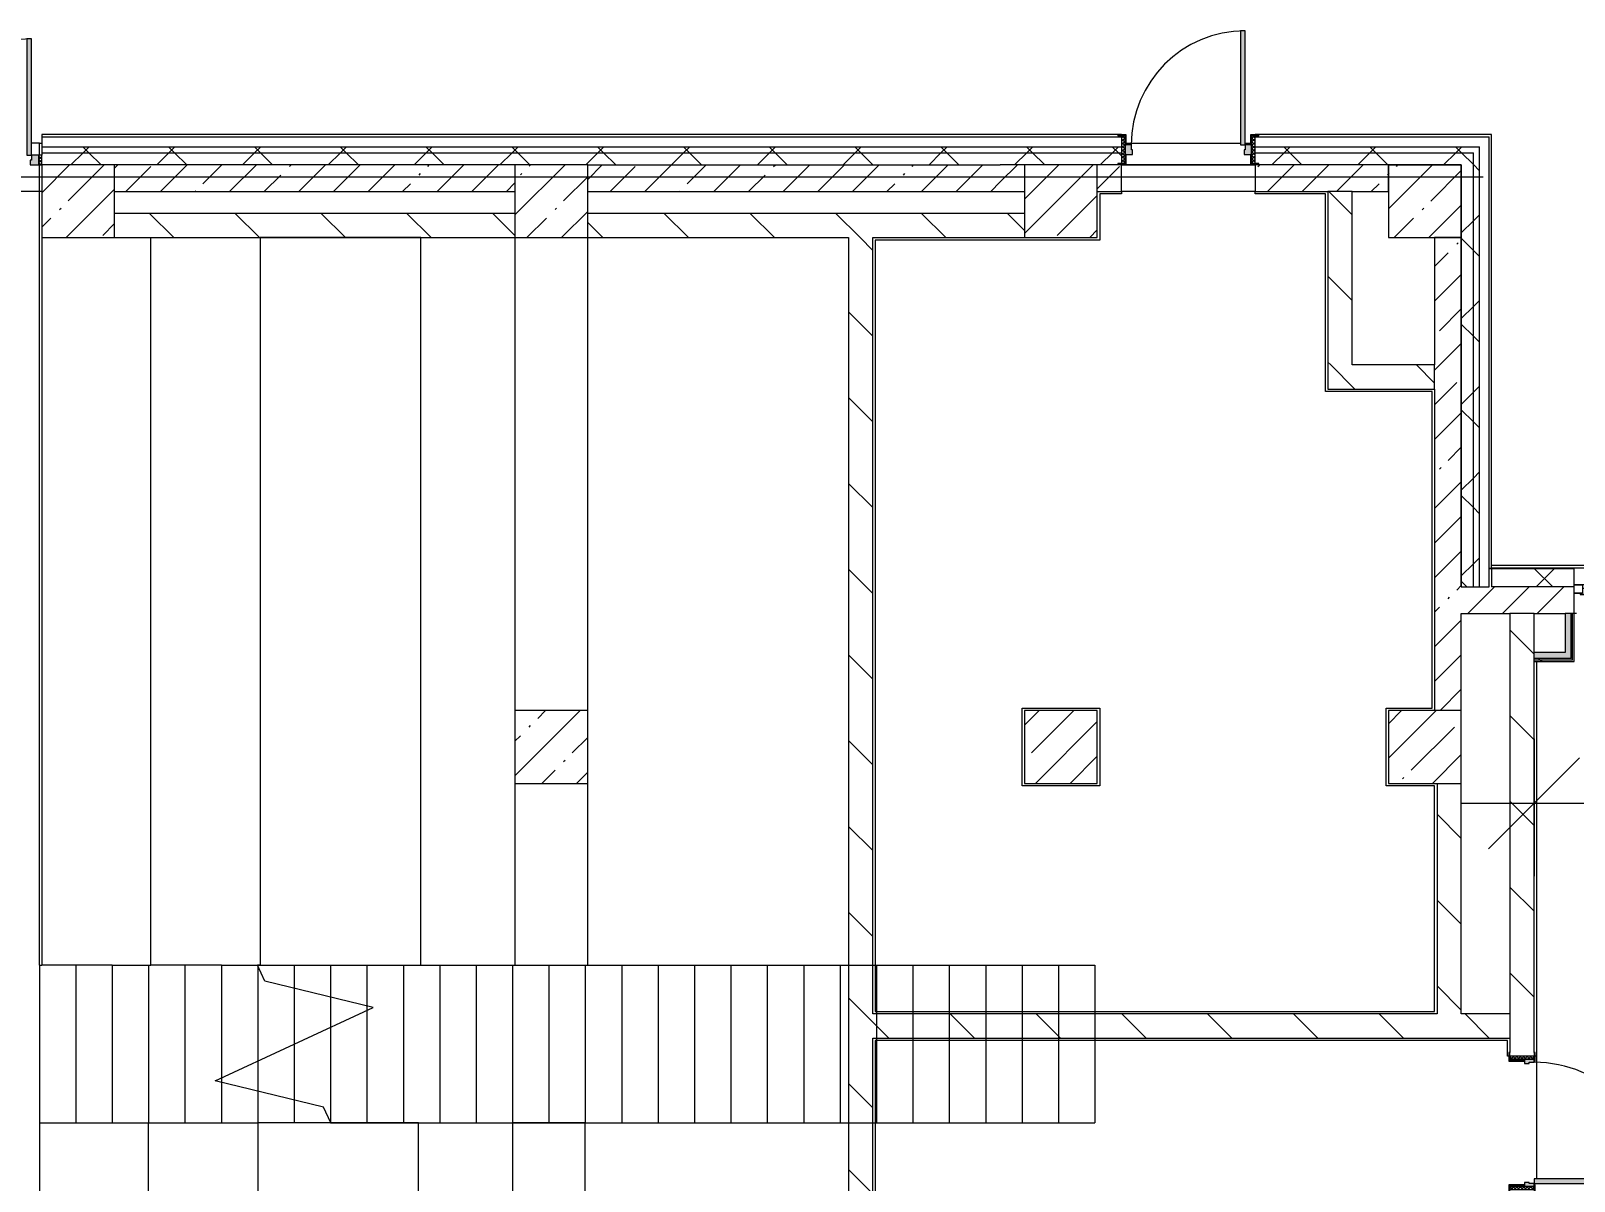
# Model space of a CAD drawing. Header units: millimetres. Extents: x 81610 to 276841, y -8553 to 29000.
# Drawn here: x 171651 to 184371, y 18720 to 28205 of the extents above; entities that cross this region are included whole.
import ezdxf

# ---------------------------------------------------------------- set-up
doc = ezdxf.new("R2010")
doc.units = ezdxf.units.MM
for name, color, linetype, lineweight in [('A-ANNO-DIMS', 7, 'Continuous', 9), ('A-ANNO-DIMS-500', 7, 'Continuous', 9), ('A-GLAZ-3', 7, 'Continuous', 5), ('A-WALL', 7, 'Continuous', 9), ('A-WALL-5', 7, 'Continuous', 5), ('I-WALL-4', 7, 'Continuous', 5), ('S-COLS-3', 7, 'Continuous', 5), ('S-STRS-1', 7, 'Continuous', 5), ('S-STRS-MBND-1', 7, 'Continuous', 5), ('Оси', 7, 'Continuous', 9)]:
    doc.layers.add(name, color=color, linetype=linetype, lineweight=lineweight)
for name, color, linetype, lineweight, true_color in [('A-DOOR-3', 7, 'Continuous', 5, 0xe2e2e2), ('A-DOOR-4', 7, 'Continuous', 5, 0xaaaaaa), ('A-DOOR-FRAM-2', 7, 'Continuous', 5, 0xe2e2e2), ('A-DOOR-FRAM-3', 7, 'Continuous', 5, 0xaaaaaa), ('A-FLOR-2', 7, 'Continuous', 5, 0xaaaaaa), ('I-WALL-2', 7, 'Continuous', 5, 0xe7e7e7), ('I-WALL-3', 7, 'Continuous', 9, 0xe7e7e7)]:
    doc.layers.add(name, color=color, linetype=linetype, lineweight=lineweight, true_color=true_color)
doc.styles.add('ISOCPEUR_2', font='isocpeur.ttf', dxfattribs={"width": 0.9, "height": 1000})
doc.dimstyles.new('ISO-2_0_0_9К_Средний_округл2_2', dxfattribs={"dimscale": 304.8, "dimtxt": 995.981176, "dimasz": 2.46063, "dimexe": 1.968504, "dimexo": 0, "dimgap": 0, "dimtad": 1, "dimdec": 0, "dimrnd": 10, "dimzin": 0, "dimdsep": 46, "dimtxsty": 'ISOCPEUR_2', "dimblk1": 'OBLIQUE', "dimblk2": 'OBLIQUE', "dimsah": 1, "dimcen": 0.09, "dimdle": 1.968504, "dimazin": 0, "dimtfac": 1, "dimtdec": 4, "dimtix": 1, "dimtmove": 0, "dimatfit": 3, "dimfxl": 1, "dimtvp": 1, "dimtolj": 1, "dimtzin": 0, "dimarcsym": 2})
pattern_1 = [(45, (149830.96, 0), (-285.123, 285.123), []), (45, (150116.1, 0), (-285.123, 285.123), [504.031, -100.806, 16.764, -84.042])]
pattern_2 = [(135, (149830.96, 0), (-353.5534, -353.5534), [])]
pattern_3 = [(45, (149830.96, 0), (-353.5534, 353.5534), []), (135, (149830.96, 0), (-353.5534, -353.5534), [])]
pattern_4 = [(45, (149830.96, 0), (-530.33, 530.33), []), (135, (149830.96, 0), (-530.33, -530.33), [])]

# ---------------------------------------------------------------- blocks, each defined once
blk = doc.blocks.new('BSC_Колонна _Прямоугольная - 600х600-V30-1_11_3_птичка')
at = {"layer": 'S-COLS-3'}
h = blk.add_hatch(dxfattribs=at)
h.set_pattern_fill('FP_70', color=256, style=0, pattern_type=2)
h.set_pattern_definition([(45, (-26110, -26800), (-285.123, 285.123), []), (45, (-25824.88, -26800), (-285.123, 285.123), [504.031, -100.806, 16.764, -84.042])])
h.paths.add_polyline_path([(300, -300), (300, 300), (-300, 300), (-300, -300), (-208, -300)])
for p, q in [((300, 300), (-300, 300)), ((-300, 300), (-300, -300)), ((300, -300), (300, 300)), ((-300, -300), (300, -300))]:
    blk.add_line(p, q, dxfattribs=at)
blk = doc.blocks.new('BSC_Колонна _Прямоугольная - 600х600-V62-1_11_3_птичка')
at = {"layer": 'S-COLS-3'}
h = blk.add_hatch(dxfattribs=at)
h.set_pattern_fill('FP_107', color=256, style=0, pattern_type=2)
h.set_pattern_definition([(45, (-30310, -26800), (-285.123, 285.123), []), (45, (-30024.88, -26800), (-285.123, 285.123), [504.031, -100.806, 16.764, -84.042])])
h.paths.add_polyline_path([(-300, -300), (300, -300), (300, 300), (-300, 300), (-300, 80)])
for p, q in [((300, 300), (-300, 300)), ((-300, 300), (-300, -300)), ((300, -300), (300, 300)), ((-300, -300), (300, -300))]:
    blk.add_line(p, q, dxfattribs=at)
blk = doc.blocks.new('BSC_Колонна _Прямоугольная - 600х600-V86-1_11_3_птичка')
at = {"layer": 'S-COLS-3'}
h = blk.add_hatch(dxfattribs=at)
h.set_pattern_fill('FP_118', color=256, style=0, pattern_type=2)
h.set_pattern_definition([(45, (-22210, -26800), (-285.123, 285.123), []), (45, (-21924.88, -26800), (-285.123, 285.123), [504.031, -100.806, 16.764, -84.042])])
h.paths.add_polyline_path([(-300, -300), (300, -300), (300, 300), (-300, 300), (-300, -100)])
for p, q in [((300, 300), (-300, 300)), ((-300, 300), (-300, -300)), ((300, -300), (300, 300)), ((-300, -300), (300, -300))]:
    blk.add_line(p, q, dxfattribs=at)
blk = doc.blocks.new('120_Окно_СКБ_2Ст - 120_Окно_СКБ_2Ст 3100х2500 _мал_створка слева_-V96-1_11_3_птичка')
at = {"layer": 'A-GLAZ-3'}
for p, q in [((-1550, -127), (-1550, -57)), ((-1550, -57), (-1480, -57)), ((1550, -57), (-1550, -57)), ((-1480, -127), (-1550, -127)), ((-1550, -127), (-1500, -127)), ((-1480, -127), (-1500, -127)), ((-1500, -127), (-1500, -137)), ((-1480, -57), (-1480, -127)), ((650, -87), (-1480, -87)), ((-1480, -87), (-1480, -127)), ((-1430, -137), (-1430, -87)), ((-1430, -107), (600, -107)), ((600, -117), (-1430, -117)), ((600, -137), (600, -87)), ((650, -127), (650, -57)), ((650, -57), (720, -57)), ((650, -127), (650, -87)), ((720, -127), (650, -127)), ((670, -127), (650, -127)), ((670, -127), (700, -127)), ((670, -137), (670, -127)), ((720, -127), (700, -127)), ((700, -127), (700, -137)), ((720, -57), (720, -127)), ((1480, -87), (720, -87)), ((720, -87), (720, -127)), ((770, -137), (770, -87)), ((770, -107), (1430, -107)), ((1430, -117), (770, -117)), ((1430, -137), (1430, -87)), ((1480, -127), (1480, -57)), ((1480, -57), (1550, -57)), ((1480, -127), (1480, -87)), ((1550, -127), (1480, -127)), ((1500, -127), (1480, -127)), ((1500, -127), (1550, -127)), ((1500, -137), (1500, -127)), ((1550, -57), (1550, -127)), ((-1500, -137), (670, -137)), ((670, -137), (-1500, -137)), ((700, -137), (1500, -137)), ((1500, -137), (700, -137))]:
    blk.add_line(p, q, dxfattribs=at)
blk = doc.blocks.new('110_Дверь_СКБ_1Ст_Внутренняя1 - Д-4к_п__1100x2100h_Артистические EI30-23988509-1_11_3_птичка')
at = {"layer": 'A-DOOR-3'}
h = blk.add_hatch(color=256, dxfattribs=at)
h.paths.add_polyline_path([(537.5, 20), (537.5, 100), (512.5, 100), (512.5, 60), (502.5, 60), (502.5, 20), (522.5, 20)])
h.paths.add_polyline_path([(-477.5, 60), (-487.5, 60), (-487.5, 100), (-512.5, 100), (-512.5, 20), (-477.5, 20), (-477.5, 44)])
at = {"layer": 'A-DOOR-4'}
h = blk.add_hatch(dxfattribs=at)
h.set_pattern_fill('FP_103', color=256, style=0, pattern_type=2)
h.set_pattern_definition([(135, (1751.41, 164.685), (-14.14214, -14.14214), []), (225, (1751.41, 164.685), (14.14214, -14.14214), [])])
h.paths.add_polyline_path([(562.5, 100), (537.5, 100), (537.5, -100), (562.5, -100), (562.5, -72.6)])
at = {"layer": 'A-DOOR-FRAM-2'}
for points in [[(512.5, 156.8), (512.5, 1100), (472.5, 1100), (472.5, 100), (512.5, 100), (512.5, 120)], [(-497.5, 100), (-497.5, 108), (-567.5, 108), (-567.5, 100), (-512.5, 100)], [(-497.5, -72.6), (-497.5, 20), (-512.5, 20), (-512.5, -100), (-497.5, -100)], [(592.5, 108), (522.5, 108), (522.5, 100), (592.5, 100)], [(537.5, -100), (537.5, 20), (522.5, 20), (522.5, -100)], [(-497.5, -108), (-497.5, -100), (-567.5, -100), (-567.5, -108), (-512.5, -108)], [(592.5, -100), (522.5, -100), (522.5, -108), (592.5, -108)]]:
    blk.add_hatch(color=256, dxfattribs=at).paths.add_polyline_path(points)
at = {"layer": 'A-DOOR-FRAM-3'}
h = blk.add_hatch(dxfattribs=at)
h.set_pattern_fill('FP_104', color=256, style=0, pattern_type=2)
h.set_pattern_definition([(45, (-371.384, 164.685), (-14.1421, 14.1421), []), (135, (-371.384, 164.685), (-14.1421, -14.1421), [])])
h.paths.add_polyline_path([(-512.5, -100), (-512.5, 100), (-537.5, 100), (-537.5, -100)])
at = {"layer": 'A-DOOR-4'}
for p, q in [((512.5, 1100), (472.5, 1100)), ((472.5, 1100), (472.5, 100)), ((512.5, 100), (512.5, 1100)), ((472.5, 100), (512.5, 100))]:
    blk.add_line(p, q, dxfattribs=at)
blk.add_arc((512.5, 100), 1000, 90, 180, dxfattribs=at)
at = {"layer": 'A-DOOR-FRAM-3'}
for p, q in [((-497.5, 108), (-567.5, 108)), ((-567.5, 108), (-567.5, 100)), ((-567.5, 100), (-497.5, 100)), ((-512.5, 100), (-537.5, 100)), ((-537.5, 100), (-537.5, -100)), ((-487.5, 100), (-512.5, 100)), ((-512.5, 100), (-512.5, 20)), ((-512.5, -100), (-512.5, 100)), ((-497.5, 100), (-512.5, 100)), ((-512.5, 100), (-512.5, 99)), ((-512.5, 99), (-497.5, 99)), ((-512.5, 20), (-477.5, 20)), ((-497.5, 20), (-512.5, 20)), ((-512.5, 20), (-512.5, -100)), ((-497.5, 100), (-497.5, 108)), ((-497.5, 99), (-497.5, 100)), ((-497.5, -100), (-497.5, 20)), ((-487.5, 60), (-487.5, 100)), ((-477.5, 60), (-487.5, 60)), ((-477.5, 20), (-477.5, 60)), ((512.5, 60), (502.5, 60)), ((502.5, 60), (502.5, 20)), ((502.5, 20), (537.5, 20)), ((512.5, 100), (512.5, 60)), ((537.5, 100), (512.5, 100)), ((592.5, 108), (522.5, 108)), ((522.5, 108), (522.5, 100)), ((537.5, 100), (522.5, 100)), ((522.5, 100), (522.5, 99)), ((522.5, 100), (592.5, 100)), ((522.5, 99), (537.5, 99)), ((537.5, 20), (522.5, 20)), ((522.5, 20), (522.5, -100)), ((537.5, 20), (537.5, 100)), ((562.5, 100), (537.5, 100)), ((537.5, 100), (537.5, -100)), ((537.5, 99), (537.5, 100)), ((537.5, -100), (537.5, 20)), ((562.5, -100), (562.5, 100)), ((592.5, 100), (592.5, 108)), ((-497.5, -100), (-567.5, -100)), ((-567.5, -100), (-567.5, -108)), ((-567.5, -108), (-497.5, -108)), ((-537.5, -100), (-512.5, -100)), ((-512.5, -100), (-497.5, -100)), ((-497.5, -108), (-497.5, -100)), ((522.5, -100), (537.5, -100)), ((592.5, -100), (522.5, -100)), ((522.5, -100), (522.5, -108)), ((522.5, -108), (592.5, -108)), ((537.5, -100), (562.5, -100)), ((592.5, -108), (592.5, -100))]:
    blk.add_line(p, q, dxfattribs=at)
blk = doc.blocks.new('Перекрытия 3 - Перекрытия 4-20977624-1_11_3_птичка')
at = {"layer": 'S-STRS-1'}
for p, q in [((21910, 26500), (21910, 20500)), ((22810, 20500), (22810, 26500)), ((25034, 26500), (23710, 26500)), ((23710, 26500), (23710, 20500)), ((25034, 20500), (25034, 26500)), ((25810, 26500), (25810, 22600)), ((26410, 22600), (26410, 26500)), ((25810, 22000), (25810, 20500)), ((26410, 20500), (26410, 22000)), ((22490, 20500), (21910, 20500)), ((23390, 20500), (22810, 20500)), ((23710, 20500), (23687, 20500)), ((23710, 20500), (25034, 20500)), ((25810, 20500), (26410, 20500))]:
    blk.add_line(p, q, dxfattribs=at)
blk = doc.blocks.new('110_Дверь_СКБ_1Ст_Наружная - ДН-2д_л__ Дверь из подвала ЛК _900 мм в свету_ 3300 фрамуга метал-22954314-1_11_3_птичка')
at = {"layer": 'A-DOOR-3'}
h = blk.add_hatch(color=256, dxfattribs=at)
h.paths.add_polyline_path([(-492, 30), (-492, 113), (-562, 113), (-562, 105), (-500, 105), (-500, 30)])
h.paths.add_polyline_path([(540, 30), (540, 105), (601, 105), (601, 113), (532, 113), (532, 30)])
h = blk.add_hatch(color=256, dxfattribs=at)
h.paths.add_polyline_path([(540, -50), (540, 30), (489, 30), (489, -10), (480, -10), (480, -50), (489, -50)])
h.paths.add_polyline_path([(-450, -50), (-440, -50), (-440, -10), (-450, -10), (-450, 30), (-500, 30), (-500, -50)])
h = blk.add_hatch(color=256, dxfattribs=at)
h.paths.add_polyline_path([(-562, -133), (-492, -133), (-492, -50), (-500, -50), (-500, -125), (-562, -125)])
h.paths.add_polyline_path([(601, -133), (601, -125), (540, -125), (540, -50), (532, -50), (532, -133), (570, -133)])
at = {"layer": 'A-DOOR-4'}
h = blk.add_hatch(dxfattribs=at)
h.set_pattern_fill('FP_134', color=256, style=0, pattern_type=2)
h.set_pattern_definition([(135, (1756.41, 179.685), (-14.14214, -14.14214), []), (225, (1756.41, 179.685), (14.14214, -14.14214), [])])
h.paths.add_polyline_path([(570, -125), (570, 105), (540, 105), (540, -125)])
at = {"layer": 'A-DOOR-FRAM-2'}
blk.add_hatch(color=256, dxfattribs=at).paths.add_polyline_path([(450, 30), (489, 30), (489, 970), (450, 970), (450, 45)])
at = {"layer": 'A-DOOR-FRAM-3'}
h = blk.add_hatch(dxfattribs=at)
h.set_pattern_fill('FP_135', color=256, style=0, pattern_type=2)
h.set_pattern_definition([(45, (-366.384, 179.685), (-14.1421, 14.1421), []), (135, (-366.384, 179.685), (-14.1421, -14.1421), [])])
h.paths.add_polyline_path([(-530, -125), (-500, -120), (-500, 105), (-530, 105), (-530, -119)])
at = {"layer": 'A-DOOR-4'}
for p, q in [((489, 970), (450, 970)), ((450, 970), (450, 30)), ((489, 30), (489, 970)), ((-492, 113), (-562, 113)), ((-562, 113), (-562, 105)), ((-562, 105), (-500, 105)), ((-500, 105), (-500, 30)), ((-500, 30), (-492, 30)), ((-492, 30), (-492, 113)), ((450, 30), (489, 30)), ((601, 113), (532, 113)), ((532, 113), (532, 30)), ((532, 30), (540, 30)), ((540, 30), (540, 105)), ((540, 105), (601, 105)), ((601, 105), (601, 113)), ((-562, -125), (-562, -133)), ((-500, -125), (-562, -125)), ((-492, -50), (-500, -50)), ((-500, -50), (-500, -125)), ((-492, -133), (-492, -50)), ((540, -50), (532, -50)), ((532, -50), (532, -133)), ((540, -125), (540, -50)), ((601, -125), (540, -125)), ((601, -133), (601, -125)), ((-562, -133), (-492, -133)), ((532, -133), (601, -133))]:
    blk.add_line(p, q, dxfattribs=at)
blk.add_arc((489, 30), 940, 90, 180, dxfattribs=at)
at = {"layer": 'A-DOOR-FRAM-3'}
for p, q in [((-500, 105), (-530, 105)), ((-530, 105), (-530, -125)), ((-500, -125), (-500, 105)), ((-450, 30), (-500, 30)), ((-500, 30), (-500, -50)), ((-450, -10), (-450, 30)), ((489, 30), (489, -10)), ((540, 30), (489, 30)), ((570, 105), (540, 105)), ((540, 105), (540, -125)), ((540, -50), (540, 30)), ((570, -125), (570, 105)), ((-530, -125), (-500, -125)), ((-500, -50), (-440, -50)), ((-440, -10), (-450, -10)), ((-440, -50), (-440, -10)), ((489, -10), (480, -10)), ((480, -10), (480, -50)), ((480, -50), (540, -50)), ((540, -125), (570, -125))]:
    blk.add_line(p, q, dxfattribs=at)
blk = doc.blocks.new('BSC_Колонна _Прямоугольная - 600х600-V105-1_11_3_птичка')
at = {"layer": 'S-COLS-3'}
h = blk.add_hatch(dxfattribs=at)
h.set_pattern_fill('FP_136', color=256, style=0, pattern_type=2)
h.set_pattern_definition([(45, (-33310, -22300), (-285.123, 285.123), []), (45, (-33024.88, -22300), (-285.123, 285.123), [504.031, -100.806, 16.764, -84.042])])
h.paths.add_polyline_path([(300, -300), (300, 300), (-300, 300), (-300, -300), (100, -300)])
for p, q in [((300, 300), (-300, 300)), ((-300, 300), (-300, -300)), ((300, -300), (300, 300)), ((-300, -300), (300, -300))]:
    blk.add_line(p, q, dxfattribs=at)
blk = doc.blocks.new('BSC_Колонна _Прямоугольная - 600х600-24272014-1_11_3_птичка')
at = {"layer": 'S-COLS-3'}
h = blk.add_hatch(dxfattribs=at)
h.set_pattern_fill('FP_148', color=256, style=0, pattern_type=2)
h.set_pattern_definition([(45, (-26110, -22300), (-285.123, 285.123), []), (45, (-25824.88, -22300), (-285.123, 285.123), [504.031, -100.806, 16.764, -84.042])])
h.paths.add_polyline_path([(-150, -300), (300, -300), (300, 300), (-300, 300), (-300, -300)])
for p, q in [((300, 300), (-300, 300)), ((-300, 300), (-300, -300)), ((300, -300), (300, 300)), ((-300, -300), (300, -300))]:
    blk.add_line(p, q, dxfattribs=at)
blk = doc.blocks.new('BSC_Колонна _Прямоугольная - 600х600-V146-1_11_3_птичка')
at = {"layer": 'S-COLS-3'}
h = blk.add_hatch(dxfattribs=at)
h.set_pattern_fill('FP_175', color=256, style=0, pattern_type=2)
h.set_pattern_definition([(45, (-30310, -22300), (-285.123, 285.123), []), (45, (-30024.88, -22300), (-285.123, 285.123), [504.031, -100.806, 16.764, -84.042])])
h.paths.add_polyline_path([(-300, -300), (300, -300), (300, 300), (-300, 300), (-300, -289)])
for p, q in [((300, 300), (-300, 300)), ((-300, 300), (-300, -300)), ((300, -300), (300, 300)), ((-300, -300), (300, -300))]:
    blk.add_line(p, q, dxfattribs=at)
blk = doc.blocks.new('110_Дверь_СКБ_2Ст_Наружная - ДН-1_л_ Двухстворчатая 1450 х3300 _h_ в свету с верхним остеклением-23567691-1_11_3_птичка')
at = {"layer": 'A-DOOR-3'}
for points in [[(785, -45), (785, 915), (745, 915), (745, -45)], [(-705, -45), (-705, 525), (-745, 525), (-745, -45)]]:
    blk.add_hatch(color=256, dxfattribs=at).paths.add_polyline_path(points)
h = blk.add_hatch(color=256, dxfattribs=at)
h.paths.add_polyline_path([(785, -125), (845, -125), (845, -45), (785, -45), (785, -85), (775, -85), (775, -125)])
h.paths.add_polyline_path([(-805, -125), (-735, -125), (-735, -85), (-745, -85), (-745, -45), (-805, -45), (-805, -51)])
at = {"layer": 'A-DOOR-4'}
h = blk.add_hatch(dxfattribs=at)
h.set_pattern_fill('FP_177', color=256, style=0, pattern_type=2)
h.set_pattern_definition([(135, (1501.41, 189.685), (-14.14214, -14.14214), []), (225, (1501.41, 189.685), (14.14214, -14.14214), [])])
h.paths.add_polyline_path([(845, -125), (870, -125), (870, -45), (845, -45), (845, -85)])
at = {"layer": 'A-DOOR-FRAM-3'}
h = blk.add_hatch(dxfattribs=at)
h.set_pattern_fill('FP_178', color=256, style=0, pattern_type=2)
h.set_pattern_definition([(45, (-621.384, 189.685), (-14.1421, 14.1421), []), (135, (-621.384, 189.685), (-14.1421, -14.1421), [])])
h.paths.add_polyline_path([(-805, -125), (-811, -45), (-830, -51), (-830, -125), (-811, -125)])
at = {"layer": 'A-DOOR-4'}
for p, q in [((785, 915), (745, 915)), ((745, 915), (745, -45)), ((785, -45), (785, 915)), ((-745, 525), (-745, -45)), ((-705, 525), (-745, 525)), ((-705, -45), (-705, 525)), ((-745, -45), (-705, -45)), ((745, -45), (785, -45))]:
    blk.add_line(p, q, dxfattribs=at)
for centre, radius, start, end in [((785, -45), 960, 90, 180), ((-745, -45), 570, 0, 90)]:
    blk.add_arc(centre, radius, start, end, dxfattribs=at)
at = {"layer": 'A-DOOR-FRAM-3'}
for p, q in [((-805, -45), (-830, -45)), ((-830, -45), (-830, -125)), ((-830, -125), (-805, -125)), ((-745, -45), (-805, -45)), ((-805, -45), (-805, -125)), ((-805, -125), (-805, -45)), ((-805, -125), (-735, -125)), ((-745, -85), (-745, -45)), ((-735, -85), (-745, -85)), ((-735, -125), (-735, -85)), ((785, -85), (775, -85)), ((775, -85), (775, -125)), ((775, -125), (845, -125)), ((785, -45), (785, -85)), ((845, -45), (785, -45)), ((845, -125), (845, -45)), ((870, -45), (845, -45)), ((845, -45), (845, -125)), ((845, -125), (870, -125)), ((870, -125), (870, -45))]:
    blk.add_line(p, q, dxfattribs=at)
blk = doc.blocks.new('Перекрытия 2 - Перекрытия 4-32990152-1_11_3_птичка')
at = {"layer": 'S-STRS-1'}
for p, q in [((21910, 19180), (22510, 19180)), ((21910, 19180), (21910, 15200)), ((22810, 19180), (23410, 19180)), ((22810, 15200), (22810, 19180)), ((25034, 19180), (23710, 19180)), ((23710, 19180), (23710, 15200)), ((25034, 15200), (25034, 19180)), ((26410, 19180), (25810, 19180)), ((25810, 19180), (25810, 15200)), ((26410, 18430), (26410, 19180)), ((26410, 15200), (26410, 17830)), ((22810, 15200), (21910, 15200)), ((23710, 15200), (22810, 15200)), ((23710, 15200), (25034, 15200)), ((25810, 15200), (26410, 15200))]:
    blk.add_line(p, q, dxfattribs=at)
blk = doc.blocks.new('BSC_Колонна _Прямоугольная - 600х600-V170-1_11_3_птичка')
at = {"layer": 'S-COLS-3'}
for p, q in [((300, 300), (-300, 300)), ((-300, 300), (-300, -300)), ((300, -300), (300, 300)), ((-300, -300), (300, -300))]:
    blk.add_line(p, q, dxfattribs=at)
blk = doc.blocks.new('DIMBLOCK149-1_11_3_птичка')
at = {"layer": 'A-ANNO-DIMS-500'}
for p, q in [((184041, 22367), (184041, 21236)), ((184041, 21836), (184041, 22367)), ((188101, 22367), (188101, 21236)), ((188101, 21836), (188101, 22367)), ((183441, 21836), (188701, 21836))]:
    blk.add_line(p, q, dxfattribs=at)
at = {"layer": 'A-ANNO-DIMS-500', "lineweight": 20}
for p, q in [((184041, 21836), (184416, 22211)), ((188101, 21836), (188476, 22211)), ((184041, 21836), (183666, 21461)), ((188101, 21836), (187726, 21461))]:
    blk.add_line(p, q, dxfattribs=at)
at = {"layer": 'A-ANNO-DIMS-500', "color": 0, "insert": (184759, 23143), "char_height": 1000, "width": 3148.83, "attachment_point": 1, "line_spacing_factor": 1.149209, "style": 'ISOCPEUR_2'}
blk.add_mtext('4060', dxfattribs=at)
blk = doc.blocks.new('_Oblique')
at = {"color": 0, "linetype": 'ByBlock', "lineweight": -2}
blk.add_line((-0.5, -0.5), (0.5, 0.5), dxfattribs=at)

msp = doc.modelspace()

# ---------------------------------------------------------------- hatches: boundary and pattern name
at = {"layer": 'A-WALL-5'}
h = msp.add_hatch(dxfattribs=at)
h.set_pattern_fill('FP_65', color=256, style=0, pattern_type=2)
h.set_pattern_definition(pattern_3)
h.paths.add_polyline_path([(183591, 27200), (183591, 27250), (181741, 27250), (181741, 27200), (183551.4, 27200)])
h.paths.add_polyline_path([(170041, 27200), (170041, 27250), (169441.2, 27250), (169441.2, 27200)])
h.paths.add_polyline_path([(171741, 27200), (180641, 27200), (180641, 27250), (171741, 27250), (171741, 27210)])
h.paths.add_polyline_path([(167641.2, 27200), (168541.2, 27200), (168541.2, 27250), (167641.2, 27250), (167641.2, 27210)])
h.paths.add_polyline_path([(164941.2, 27200), (164941.2, 27250), (163561, 27250), (163561, 27200), (164141, 27200)])
h.paths.add_polyline_path([(166741.2, 27200), (166741.2, 27250), (165841.2, 27250), (165841.2, 27200), (166429.8, 27200)])
h = msp.add_hatch(dxfattribs=at)
h.set_pattern_fill('FP_65', color=256, style=0, pattern_type=2)
h.set_pattern_definition(pattern_3)
h.paths.add_polyline_path([(175641, 27100), (180609, 27102), (180609, 27110), (180641, 27115.5), (180641, 27200), (171741, 27200), (171741, 27100), (172944.1, 27100)])
h.paths.add_polyline_path([(164591, 27100), (164941.2, 27100), (164941.2, 27200), (163561, 27200), (163561, 27100), (164141, 27100)])
h.paths.add_polyline_path([(166741.2, 27100), (166741.2, 27200), (165841.2, 27197.6), (165841.2, 27100)])
h.paths.add_polyline_path([(182841, 27100), (183541, 27100), (183541, 27200), (181741, 27200), (181741, 27110), (181773, 27109.2), (181773, 27102), (182340.4, 27100)])
h.paths.add_polyline_path([(167641.2, 27100), (168541.2, 27100), (168541.2, 27200), (167641.2, 27200), (167641.2, 27166.5)])
h.paths.add_polyline_path([(170041, 27100), (170041, 27200), (169441.2, 27200), (169441.2, 27100)])
h = msp.add_hatch(dxfattribs=at)
h.set_pattern_fill('FP_65', color=256, style=0, pattern_type=2)
h.set_pattern_definition(pattern_3)
h.paths.add_polyline_path([(183541, 23620), (183541, 27100), (183441, 27100), (183441.2, 23620)])
h = msp.add_hatch(dxfattribs=at)
h.set_pattern_fill('FP_65', color=256, style=0, pattern_type=2)
h.set_pattern_definition(pattern_3)
h.paths.add_polyline_path([(183591, 23620), (183591, 27200), (183541, 27199.5), (183541, 23620)])
h = msp.add_hatch(dxfattribs=at)
h.set_pattern_fill('FP_65', color=256, style=0, pattern_type=2)
h.set_pattern_definition(pattern_3)
h.paths.add_polyline_path([(183691, 23620), (184371, 23620), (184371, 23769.7), (183691, 23769.7), (183691, 23628.5)])
h.paths.add_polyline_path([(188313.7, 23620), (188321, 23620), (188321, 23769.7), (187471, 23769.7), (187471, 23620), (188300.7, 23620)])
at = {"layer": 'I-WALL-2'}
msp.add_hatch(color=256, dxfattribs=at).paths.add_polyline_path([(184296, 23079), (184346, 23079), (184346, 23400), (184296, 23400)])
at = {"layer": 'I-WALL-3'}
msp.add_hatch(color=256, dxfattribs=at).paths.add_polyline_path([(184346, 23029), (184346, 23079), (184041, 23079), (184041, 23029), (184296, 23029)])
at = {"layer": 'I-WALL-4'}
h = msp.add_hatch(dxfattribs=at)
h.set_pattern_fill('FP_45', color=256, style=0, pattern_type=2)
h.set_pattern_definition(pattern_1)
h.paths.add_polyline_path([(173541, 26880), (175641, 26880), (175641, 27100), (172341, 27100), (172341, 26880), (172944.1, 26880)])
h = msp.add_hatch(dxfattribs=at)
h.set_pattern_fill('FP_45', color=256, style=0, pattern_type=2)
h.set_pattern_definition(pattern_1)
h.paths.add_polyline_path([(178591, 26880), (179641, 26880), (179641, 27100), (176241, 27100), (176241, 26880), (178391, 26880)])
h = msp.add_hatch(dxfattribs=at)
h.set_pattern_fill('FP_45', color=256, style=0, pattern_type=2)
h.set_pattern_definition(pattern_1)
h.paths.add_polyline_path([(180461, 26880), (180641, 26880), (180641, 27100), (180441, 27095.1), (180441, 26880)])
h.paths.add_polyline_path([(179841, 26880), (179841, 27100), (179641, 27100), (179641, 26880), (179821, 26880)])
h.paths.add_polyline_path([(182841, 26880), (182841, 27100), (181741, 27100), (181741, 26880), (182540.4, 26880)])
h = msp.add_hatch(dxfattribs=at)
h.set_pattern_fill('FP_75', color=256, style=0, pattern_type=2)
h.set_pattern_definition(pattern_2)
h.paths.add_polyline_path([(182540.4, 25450), (182540.4, 26880), (182340.4, 26880), (182340.4, 25450)])
h = msp.add_hatch(dxfattribs=at)
h.set_pattern_fill('FP_75', color=256, style=0, pattern_type=2)
h.set_pattern_definition(pattern_2)
h.paths.add_polyline_path([(172641, 26500), (175641, 26500), (175641, 26700), (172341, 26700), (172341, 26500)])
h = msp.add_hatch(dxfattribs=at)
h.set_pattern_fill('FP_75', color=256, style=0, pattern_type=2)
h.set_pattern_definition(pattern_2)
h.paths.add_polyline_path([(179841, 26500), (179841, 26700), (176241, 26700), (176241, 26500), (179821, 26500)])
h = msp.add_hatch(dxfattribs=at)
h.set_pattern_fill('FP_75', color=256, style=0, pattern_type=2)
h.set_pattern_definition(pattern_2)
h.paths.add_polyline_path([(178520.9, 15200), (178591, 15200), (178591, 26500), (178391, 26500), (178391, 15200)])
h = msp.add_hatch(dxfattribs=at)
h.set_pattern_fill('FP_45', color=256, style=0, pattern_type=2)
h.set_pattern_definition(pattern_1)
h.paths.add_polyline_path([(183221, 22600), (183441, 22600), (183441, 26500), (183221, 26500), (183221, 23013.1)])
h = msp.add_hatch(dxfattribs=at)
h.set_pattern_fill('FP_75', color=256, style=0, pattern_type=2)
h.set_pattern_definition(pattern_2)
h.paths.add_polyline_path([(183221, 25250), (183221, 25450), (182340.4, 25450), (182340.4, 25250), (183201, 25250)])
h = msp.add_hatch(dxfattribs=at)
h.set_pattern_fill('FP_45', color=256, style=0, pattern_type=2)
h.set_pattern_definition(pattern_1)
h.paths.add_polyline_path([(184097.8, 23400), (184371, 23400), (184371, 23620), (183441, 23619.7), (183441, 23400), (184041, 23400)])
h.paths.add_polyline_path([(188101, 23400), (188321, 23400), (188321, 23619.7), (188314, 23612.7)])
h.paths.add_polyline_path([(188101, 23400), (188313.7, 23620), (187471, 23619.7), (187471, 23400), (187815.7, 23400)])
h = msp.add_hatch(dxfattribs=at)
h.set_pattern_fill('FP_75', color=256, style=0, pattern_type=2)
h.set_pattern_definition(pattern_2)
h.paths.add_polyline_path([(183961, 17850), (184041, 17850), (184041, 18650), (183841, 18650), (183841, 17850)])
h.paths.add_polyline_path([(184041, 19750), (184041, 23400), (183841, 23400), (183841, 19750)])
h = msp.add_hatch(dxfattribs=at)
h.set_pattern_fill('FP_181', color=256, style=0, pattern_type=2)
h.set_pattern_definition(pattern_4)
h.paths.add_polyline_path([(184346, 23016.5), (184358.5, 23016.5), (184358.5, 23029), (184041, 23029), (184041, 23016.5), (184296, 23016.5)])
h = msp.add_hatch(dxfattribs=at)
h.set_pattern_fill('FP_181', color=256, style=0, pattern_type=2)
h.set_pattern_definition(pattern_4)
h.paths.add_polyline_path([(184346, 23004), (184371, 23004), (184371, 23016.5), (184041, 23016.5), (184041, 23004), (184296, 23004)])
h = msp.add_hatch(dxfattribs=at)
h.set_pattern_fill('FP_75', color=256, style=0, pattern_type=2)
h.set_pattern_definition(pattern_2)
h.paths.add_polyline_path([(183441, 20100), (183441, 22000), (183241, 22000), (183241, 20100)])
h = msp.add_hatch(dxfattribs=at)
h.set_pattern_fill('FP_75', color=256, style=0, pattern_type=2)
h.set_pattern_definition(pattern_2)
h.paths.add_polyline_path([(183221, 19900), (183841, 19900), (183841, 20100), (178591, 20100), (178593.8, 19900), (182238.8, 19900)])
at = {"layer": 'S-COLS-3'}
h = msp.add_hatch(dxfattribs=at)
h.set_pattern_fill('FP_45', color=256, style=0, pattern_type=2)
h.set_pattern_definition(pattern_1)
h.paths.add_polyline_path([(182841, 26500), (183441, 26500), (183441, 27100), (182841, 27100), (182841, 26677.6)])

# ---------------------------------------------------------------- linework, layer by layer
at = {"layer": 'A-FLOR-2'}
for p, q in [((171721, 27280), (171656, 27280)), ((171721, 27180), (171721, 27280)), ((171721, 20500), (171721, 27100)), ((180641, 26860), (180461, 26860)), ((180461, 26860), (180461, 26480)), ((180641, 26880), (180641, 26860)), ((181741, 26860), (181741, 26880)), ((182320.4, 26860), (181741, 26860)), ((182320.4, 25230), (182320.4, 26860)), ((180461, 26480), (178611, 26480)), ((178611, 26480), (178611, 20120)), ((183201, 25230), (182320.4, 25230)), ((183201, 22620), (183201, 25230)), ((184061, 23004), (184061, 18740)), ((179821, 21980), (179821, 22620)), ((179821, 22620), (180461, 22620)), ((180461, 22620), (180461, 21980)), ((182821, 21980), (182821, 22620)), ((182821, 22620), (183201, 22620)), ((180461, 21980), (179821, 21980)), ((183221, 21980), (182821, 21980)), ((183221, 20120), (183221, 21980)), ((178611, 20120), (183221, 20120)), ((183821, 19880), (178611, 19880)), ((178611, 19880), (178611, 15220)), ((183821, 19750), (183821, 19880)), ((183833, 19750), (183821, 19750)), ((184061, 19750), (184049, 19750))]:
    msp.add_line(p, q, dxfattribs=at)
at = {"layer": 'A-WALL'}
for p, q in [((171741, 27330), (180641, 27330)), ((171741, 27250), (180641, 27250)), ((181741, 27330), (183671, 27330)), ((181741, 27250), (183591, 27250)), ((183591, 23620), (183591, 27250)), ((183671, 23620), (183671, 27330)), ((171741, 27200), (180641, 27200)), ((179841, 27100), (179641, 27100)), ((180641, 27100), (180441, 27100)), ((181741, 27200), (183541, 27200)), ((182841, 27100), (181741, 27100)), ((183541, 23620), (183541, 27200)), ((182540.4, 26880), (182340.4, 26880)), ((183221, 25250), (183221, 25450)), ((184371, 23772.7), (183671, 23772.7)), ((184371, 23769.7), (183671, 23769.7)), ((183691, 23777.7), (183691, 23772.7)), ((183691, 23769.7), (183691, 23620)), ((183441, 23620), (183671, 23620)), ((184371, 23620), (183691, 23620)), ((184041, 23400), (183841, 23400)), ((184371, 23400), (184296, 23400)), ((184346, 23029), (184346, 23400)), ((184358.5, 23016.5), (184358.5, 23400)), ((184346, 23029), (184041, 23029)), ((184358.5, 23016.5), (184041, 23016.5))]:
    msp.add_line(p, q, dxfattribs=at)
at = {"layer": 'A-WALL-5'}
for p, q in [((180641, 27350), (171741, 27350)), ((171741, 27350), (171741, 27180)), ((183691, 27350), (181741, 27350)), ((183691, 23777.7), (183691, 27350)), ((171721, 27280), (171741, 27280)), ((180679, 27280), (181621, 27280)), ((181661, 27280), (181703, 27280)), ((175641, 27100), (175641, 27100)), ((176241, 27100), (179641, 27100)), ((181741, 27100), (180641, 27100)), ((182841, 27100), (183441, 27100)), ((183441, 27100), (183441, 23620)), ((183690.8, 23799.7), (189956, 23799.7)), ((183691, 23777.7), (189841, 23777.7)), ((184371, 23620), (184371, 23777.7))]:
    msp.add_line(p, q, dxfattribs=at)
at = {"layer": 'I-WALL-4'}
for p, q in [((175641, 27100), (172341, 27100)), ((180641, 26880), (180641, 27100)), ((180641, 27100), (181741, 27100)), ((181741, 27100), (181741, 26880)), ((182841, 26880), (182841, 27100)), ((171741, 26880), (170041.4, 26880)), ((172341, 26880), (175641, 26880)), ((176241, 26880), (179841, 26880)), ((180441, 26880), (180641, 26880)), ((181741, 26880), (180641, 26880)), ((181741, 26880), (182340.4, 26880)), ((182340.4, 26880), (182340.4, 25250)), ((182540.4, 26880), (182841, 26880)), ((182540.4, 25450), (182540.4, 26880)), ((175641, 26700), (172341, 26700)), ((179841, 26700), (176241, 26700)), ((172341, 26500), (175641, 26500)), ((176241, 26500), (178391, 26500)), ((178391, 26500), (178391, 15200)), ((178591, 20100), (178591, 26500)), ((178591, 26500), (179841, 26500)), ((183221, 26500), (183221, 25450)), ((183441, 26500), (183221, 26500)), ((183441, 23620), (183441, 26500)), ((183221, 25450), (182540.4, 25450)), ((182340.4, 25250), (183221, 25250)), ((183221, 25250), (183221, 22600)), ((184371, 23004), (184371, 23620)), ((183441, 22600), (183441, 23400)), ((183441, 23400), (183841, 23400)), ((183841, 23400), (183841, 19780)), ((184041, 23400), (184296, 23400)), ((184041, 19780), (184041, 23400)), ((184296, 23400), (184296, 23079)), ((184391, 23400), (184371, 23400)), ((184296, 23079), (184041, 23079)), ((184041, 23004), (184371, 23004)), ((183241, 22000), (183241, 20100)), ((183441, 20100), (183441, 22000)), ((183241, 20100), (178591, 20100)), ((183841, 20100), (183441, 20100)), ((178591, 15200), (178591, 19900)), ((178591, 19900), (183841, 19900))]:
    msp.add_line(p, q, dxfattribs=at)
at = {"layer": 'S-COLS-3'}
for p, q in [((183441, 27100), (182841, 27100)), ((182841, 27100), (182841, 26500)), ((183441, 26500), (183441, 27100)), ((182841, 26500), (183441, 26500))]:
    msp.add_line(p, q, dxfattribs=at)
at = {"layer": 'S-STRS-1'}
for p, q in [((171721, 20500), (171721, 19200)), ((171721, 20500), (171741, 20500)), ((171721, 20500), (171721, 19200)), ((172021, 20500), (172021, 19200)), ((172021, 20500), (172021, 19200)), ((172321, 20500), (172621, 20500)), ((172321, 20500), (172321, 19200)), ((172321, 20500), (172321, 19200)), ((172621, 20500), (172641, 20500)), ((172621, 20500), (172621, 19200)), ((172621, 20500), (172621, 19200)), ((172921, 20500), (172921, 19200)), ((172921, 20500), (172921, 19200)), ((173221, 20500), (173517.9, 20500)), ((173221, 20500), (173221, 19570.2)), ((173221, 20500), (173221, 19570.2)), ((173521, 20493.4), (173521, 19710.1)), ((173521, 20493.4), (173521, 19710.1)), ((173821, 20311.1), (173821, 19850)), ((173821, 20311.1), (173821, 19850)), ((174121, 20238.2), (174121, 19989.9)), ((174121, 20238.2), (174121, 19989.9)), ((174421, 20165.3), (174421, 20129.8)), ((174421, 20165.3), (174421, 20129.8)), ((173221, 19534.7), (173221, 19200)), ((173221, 19534.7), (173221, 19200)), ((173521, 19461.8), (173521, 19200)), ((173521, 19461.8), (173521, 19200)), ((173821, 19388.9), (173821, 19200)), ((173821, 19388.9), (173821, 19200)), ((172321, 19200), (172621, 19200)), ((173221, 19200), (173521, 19200)), ((174121, 19206.6), (174121, 19200)), ((174121, 19206.6), (174121, 19200)), ((174121, 19200), (174124.1, 19200))]:
    msp.add_line(p, q, dxfattribs=at)
at = {"layer": 'S-STRS-MBND-1'}
for p, q in [((173517.9, 20500), (173541, 20500)), ((173578.5, 20370), (173517.9, 20500)), ((173521, 20500), (173521, 20493.4)), ((173521, 20500), (173521, 20493.4)), ((173821, 20500), (173821, 20311.1)), ((173821, 20500), (173821, 20311.1)), ((173992.4, 20500), (180421, 20500)), ((174121, 20500), (174121, 20238.2)), ((174121, 20500), (174121, 20238.2)), ((174421, 20500), (174421, 20165.3)), ((174421, 20500), (174421, 20165.3)), ((174721, 20500), (174721, 19200)), ((174721, 20500), (174721, 19200)), ((175021, 20500), (175021, 19200)), ((175021, 20500), (175021, 19200)), ((175321, 20500), (175321, 19200)), ((175321, 20500), (175321, 19200)), ((175621, 20500), (175621, 19200)), ((175621, 20500), (175621, 19200)), ((175921, 20500), (175921, 19200)), ((175921, 20500), (175921, 19200)), ((176221, 20500), (176221, 19200)), ((176221, 20500), (176221, 19200)), ((176521, 20500), (176521, 19200)), ((176521, 20500), (176521, 19200)), ((176821, 20500), (176821, 19200)), ((176821, 20500), (176821, 19200)), ((177121, 20500), (177121, 19200)), ((177121, 20500), (177121, 19200)), ((177421, 20500), (177421, 19200)), ((177421, 20500), (177421, 19200)), ((177721, 20500), (177721, 19200)), ((177721, 20500), (177721, 19200)), ((178021, 20500), (178021, 19200)), ((178021, 20500), (178021, 19200)), ((178321, 20500), (178321, 19200)), ((178321, 20500), (178321, 19200)), ((178621, 20500), (178621, 19200)), ((178621, 20500), (178621, 19200)), ((178921, 20500), (178921, 19200)), ((178921, 20500), (178921, 19200)), ((179221, 20500), (179221, 19200)), ((179221, 20500), (179221, 19200)), ((179521, 20500), (179521, 19200)), ((179521, 20500), (179521, 19200)), ((179821, 20500), (179821, 19200)), ((179821, 20500), (179821, 19200)), ((180121, 20500), (180121, 19200)), ((180121, 20500), (180121, 19200)), ((180421, 20500), (180421, 19200)), ((174471, 20153.1), (173578.5, 20370)), ((173171, 19546.9), (174471, 20153.1)), ((174421, 20129.8), (174421, 19200)), ((174421, 20129.8), (174421, 19200)), ((174121, 19989.9), (174121, 19206.6)), ((174121, 19989.9), (174121, 19206.6)), ((173821, 19850), (173821, 19388.9)), ((173821, 19850), (173821, 19388.9)), ((173521, 19710.1), (173521, 19461.8)), ((173521, 19710.1), (173521, 19461.8)), ((174063.4, 19330), (173171, 19546.9)), ((173221, 19570.2), (173221, 19534.7)), ((173221, 19570.2), (173221, 19534.7)), ((174124.1, 19200), (174063.4, 19330)), ((174124.1, 19200), (180421, 19200))]:
    msp.add_line(p, q, dxfattribs=at)
at = {"layer": 'Оси'}
msp.add_line((171121.4, 27000), (183621.4, 27000), dxfattribs=at)

# ---------------------------------------------------------------- block references
at = {"layer": 'A-DOOR-4'}
for name, p in [('110_Дверь_СКБ_2Ст_Наружная - ДН-1_л_ Двухстворчатая 1450 х3300 _h_ в свету с верхним остеклением-23567691-1_11_3_птичка', (170871.5, 27225)), ('110_Дверь_СКБ_1Ст_Наружная - ДН-2д_л__ Дверь из подвала ЛК _900 мм в свету_ 3300 фрамуга метал-22954314-1_11_3_птичка', (181171.5, 27235))]:
    msp.add_blockref(name, p, dxfattribs=at)
at = {"layer": 'A-DOOR-4', "rotation": 269.9999999999999}
msp.add_blockref('110_Дверь_СКБ_1Ст_Внутренняя1 - Д-4к_п__1100x2100h_Артистические EI30-23988509-1_11_3_птичка', (183941, 19212.5), dxfattribs=at)
at = {"layer": 'A-GLAZ-3'}
msp.add_blockref('120_Окно_СКБ_2Ст - 120_Окно_СКБ_2Ст 3100х2500 _мал_створка слева_-V96-1_11_3_птичка', (185921, 23694.7), dxfattribs=at)
at = {"layer": 'S-COLS-3'}
for name, p in [('BSC_Колонна _Прямоугольная - 600х600-V86-1_11_3_птичка', (172041, 26800)), ('BSC_Колонна _Прямоугольная - 600х600-V30-1_11_3_птичка', (175941, 26800)), ('BSC_Колонна _Прямоугольная - 600х600-V62-1_11_3_птичка', (180141, 26800)), ('BSC_Колонна _Прямоугольная - 600х600-24272014-1_11_3_птичка', (175941, 22300)), ('BSC_Колонна _Прямоугольная - 600х600-V146-1_11_3_птичка', (180141, 22300)), ('BSC_Колонна _Прямоугольная - 600х600-V170-1_11_3_птичка', (180141, 22300)), ('BSC_Колонна _Прямоугольная - 600х600-V105-1_11_3_птичка', (183141, 22300))]:
    msp.add_blockref(name, p, dxfattribs=at)
at = {"layer": 'S-STRS-1'}
for name, p in [('Перекрытия 3 - Перекрытия 4-20977624-1_11_3_птичка', (149831, 0)), ('Перекрытия 2 - Перекрытия 4-32990152-1_11_3_птичка', (149811, 20))]:
    msp.add_blockref(name, p, dxfattribs=at)

# ---------------------------------------------------------------- dimensions: what is measured, and where the dimension line sits
at = {"layer": 'A-ANNO-DIMS'}
dim = msp.add_linear_dim(base=(188101, 21836.4), p1=(184041, 22366.8), p2=(188101, 22366.8), dimstyle='ISO-2_0_0_9К_Средний_округл2_2', override={"dimpost": '<>', "dimfxl": 4060}, dxfattribs=at)
dim.commit()
dim.dimension.update_dxf_attribs({"geometry": 'DIMBLOCK149-1_11_3_птичка', "text_midpoint": (186071, 22336.4)})

doc.saveas('drawing.dxf')
